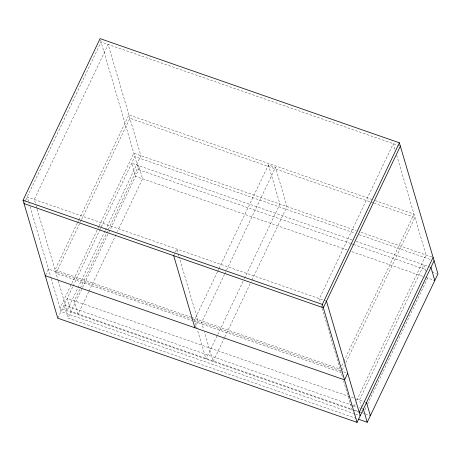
<?xml version="1.0" encoding="UTF-8"?>
<svg xmlns="http://www.w3.org/2000/svg" width="461" height="461" viewBox="0 0 461 461"><rect width="100%" height="100%" fill="white"/><g stroke="black" fill="none" stroke-linecap="round" stroke-linejoin="round"><path stroke-width="0.35" stroke-dasharray="2.31 1.73" d="M24.663 202.298L25.591 200.351M25.758 199.988L101.074 41.986L397.14 145.042M45.547 275.096L48.411 269.086L192.617 319.277M77.264 223.17L55.009 269.864L190.773 317.122M77.569 222.525L78.497 220.577M78.808 219.932L128.884 114.87L371.906 199.463M81.343 220.058L56 273.235L191.764 320.493M81.655 219.407L129.875 118.241L373.577 203.071M98.885 226.512L59.936 308.225L352.417 410.036M99.19 225.861L133.811 153.225L356.238 230.65M57.775 318.205L72.982 286.304M73.115 286.027L99.443 230.794M99.564 230.529L134.808 156.596L355.189 233.312M105.045 230.921L67.024 310.691L58.276 280.98M105.35 230.275L140.899 155.697L108.162 44.452L34.281 199.452L35.906 204.978M356.336 418.484L67.934 318.096L82.237 288.09M82.548 287.439L108.566 232.851M108.877 232.206L138.663 169.706L100.083 38.615M88.708 291.853L78.174 313.947L74.319 300.843L138.744 165.678L142.599 178.787L117.509 231.422M89.013 291.208L116.27 234.021M173.688 255.682L176.834 249.073L178.05 253.193M217.39 271.95L194.513 319.94L197.141 328.866M217.696 271.299L218.623 269.357M218.935 268.705L268.394 164.94L275.482 167.412L287.001 206.551L251.141 281.78M194.905 327.783L198.057 321.173L179.26 257.313M224.478 274.416L201.601 322.406L203.624 329.275M224.784 273.765L275.482 167.412M243.126 281.256L206.032 359.079L197.343 329.552M244.365 278.663L279.913 204.085L268.394 164.94M224.559 337.55L213.12 361.545L204.43 332.018M224.87 336.905L250.836 282.426M341.659 365.867L343.514 361.977M343.825 361.326L413.995 214.111L375.3 200.644M342.344 369.883L344.511 365.348M345.744 362.749L414.986 217.483L374.257 203.307M353.679 406.694L355.529 402.799M356.768 400.206L426.01 254.939L396.731 155.443M364.835 409.944L366.38 406.694M367.619 404.095L427.71 278.029M397.641 145.215L399.681 145.93M360.998 232.309L432.453 257.18M359.269 234.73L431.369 259.831M352.037 239.922L131.656 163.211L135.511 176.321L347.732 250.19M356.117 241.345L430.943 267.386M138.663 169.706L350.204 243.339M350.884 243.581L352.924 244.29M353.604 244.526L425.705 269.622M431.83 271.754L436.59 273.413M351.812 251.608L425.278 277.182M425.958 277.418L434.153 280.271M326.48 301.16L27.193 196.985L29.216 203.848M191.453 317.358L340.114 369.111M193.297 319.513L340.898 370.892M343.618 371.843L347.698 373.26M194.479 321.438L341.105 372.482M353.593 398.05L67.225 298.371L71.086 311.48L352.008 409.264M356.313 399.001L366.512 402.551M352.481 405.375L64.079 304.986L67.934 318.096M353.161 405.611L356.56 406.792M359.28 407.743L361.32 408.452M362 408.688L363.366 409.161M354.728 410.215L358.128 411.396M358.808 411.633L360.848 412.347M361.528 412.583L370.373 415.661M353.097 410.273L358.577 412.18M354.768 413.88L60.927 311.596L50.837 277.315M355.448 414.116L360.214 415.77M394.898 149.226L393.273 143.699L319.392 298.693L320.614 302.842M425.682 271.131L423.855 264.919L359.424 400.085L361.66 407.674M321.426 305.603L322.037 307.677M322.239 308.369L342.777 378.153M343.589 380.913L352.129 409.933M178.251 253.878L179.058 256.627M36.114 205.669L36.926 208.435M37.128 209.127L58.074 280.288M30.023 206.597L50.635 276.629"/><path stroke-width="0.69" d="M434.089 260.776L357.062 422.385L57.775 318.205L23.05 200.224L100.083 38.615L399.37 142.795L437.95 273.886L367.221 422.27L358.381 419.193M357.062 422.385L322.337 304.404L399.37 142.795M400.361 146.166L323.328 307.775L24.041 203.595M347.698 373.26L344.551 379.876L45.264 275.695M359.223 412.399L433.098 257.405M23.05 200.224L322.337 304.404M430.943 267.386L434.798 280.495M366.512 402.551L370.373 415.661M363.366 409.161L367.221 422.27M326.48 301.16L360.214 415.77M173.688 255.682L194.905 327.783"/></g></svg>
